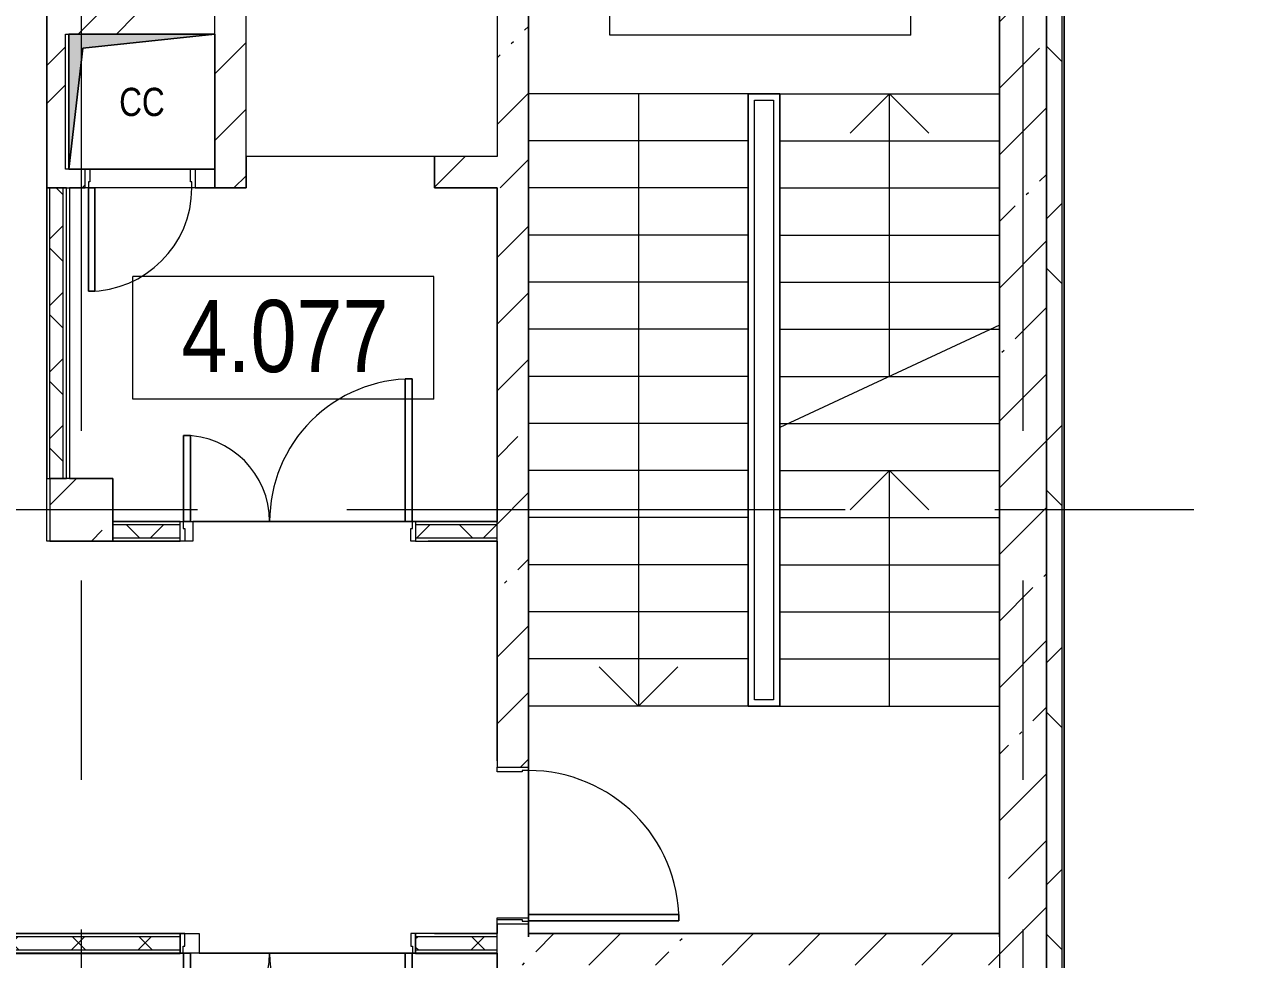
# Model space of a CAD drawing. Header units: millimetres. Extents: x 48966 to 294585, y -43515 to 30344.
# Drawn here: x 85571 to 93432, y 16654 to 22607 of the extents above; entities that cross this region are included whole.
import ezdxf

# ---------------------------------------------------------------- set-up
doc = ezdxf.new("R2010")
doc.units = ezdxf.units.MM
doc.linetypes.add('Осевые', pattern=[6350, 1270, -952.5, 3175, -952.5])
doc.linetypes.add('Сверху', pattern=[793.75, 476.25, -317.5])
for name, color, linetype, lineweight in [('Двери', 7, 'Continuous', 9), ('Каркас_Импост', 7, 'Continuous', 9), ('Контуры', 7, 'Continuous', 9), ('Линии подступенков-1', 7, 'Continuous', 9), ('Линии свеса', 7, 'Continuous', 9), ('Марки вырезов', 7, 'Continuous', 9), ('Марки помещений', 7, 'Continuous', 9), ('Обобщенные модели', 7, 'Continuous', 9), ('Обобщенные модели-1', 7, 'Continuous', 18), ('Общие ребра', 7, 'Continuous', 9), ('Оси-2', 7, 'Осевые', 9), ('Панель', 7, 'Continuous', 9), ('Перекрытия', 7, 'Continuous', 9), ('Сверху', 7, 'Сверху', 9), ('Стены-1', 7, 'Continuous', 18), ('Стрелки вверх', 7, 'Continuous', 9), ('Типовые аннотации', 7, 'Continuous', 9), ('Черная _1 сплошная', 7, 'Continuous', 9), ('Штриховка разреза-1', 7, 'Continuous', 9), ('Элементы узлов', 7, 'Continuous', 9)]:
    doc.layers.add(name, color=color, linetype=linetype, lineweight=lineweight)
doc.styles.add('Arial', font='Arial.ttf', dxfattribs={"width": 0.8, "height": 180})
doc.styles.add('Arial Narrow_1', font='Arial Narrow.ttf', dxfattribs={"height": 460})
pattern_1 = [(45, (0, 0), (-502.8943, 502.8943), []), (45, (0, 762), (-502.8943, 502.8943), [])]
pattern_2 = [(45, (0, 0), (-212.132, 212.132), []), (135, (0, 0), (-212.132, -212.132), [])]
pattern_3 = [(45, (0, 0), (-424.264, 424.264), [600, -100, 20, -100]), (45, (0, 424), (-424.264, 424.264), [])]

# ---------------------------------------------------------------- blocks, each defined once
blk = doc.blocks.new('Дверь - Полуторная_001 - ДВ20_21-15-6256128-План 4-го этажа на отм_ _8_400')
at = {"layer": 'Двери'}
for p, q in [((-729, -62.5), (-684, -62.5)), ((-729, -971.5), (-729, -62.5)), ((-684, -62.5), (-684, -971.5)), ((729, -62.5), (684, -62.5)), ((684, -62.5), (684, -611.5)), ((729, -611.5), (729, -62.5)), ((684, -611.5), (729, -611.5)), ((-684, -971.5), (-729, -971.5))]:
    blk.add_line(p, q, dxfattribs=at)
for centre, radius, start, end in [((-729, -62.5), 909, 270, 0), ((729, -62.5), 549, 180, 270)]:
    blk.add_arc(centre, radius, start, end, dxfattribs=at)
at = {"layer": 'Каркас_Импост'}
for p, q in [((-750, 62.5), (-720, 62.5)), ((-750, -62.5), (-750, 62.5)), ((-720, 62.5), (-720, -17.5)), ((720, 62.5), (750, 62.5)), ((720, -17.5), (720, 62.5)), ((750, 62.5), (750, -62.5)), ((-730, -62.5), (-750, -62.5)), ((-730, -17.5), (-730, -62.5)), ((-720, -17.5), (-730, -17.5)), ((730, -17.5), (720, -17.5)), ((730, -62.5), (730, -17.5)), ((750, -62.5), (730, -62.5))]:
    blk.add_line(p, q, dxfattribs=at)
at = {"layer": 'Панель'}
for p, q in [((-684, -62.5), (-729, -62.5)), ((-729, -62.5), (-729, -971.5)), ((-684, -971.5), (-684, -62.5)), ((684, -62.5), (729, -62.5)), ((684, -611.5), (684, -62.5)), ((729, -62.5), (729, -611.5)), ((729, -611.5), (684, -611.5)), ((-729, -971.5), (-684, -971.5))]:
    blk.add_line(p, q, dxfattribs=at)
blk = doc.blocks.new('Дверь - Полуторная_001 - ДВ3_21-15-6256085-План 4-го этажа на отм_ _8_400')
at = {"layer": 'Двери'}
for p, q in [((-684, 971.5), (-729, 971.5)), ((-729, 971.5), (-729, 62.5)), ((-684, 62.5), (-684, 971.5)), ((684, 62.5), (684, 611.5)), ((684, 611.5), (729, 611.5)), ((729, 611.5), (729, 62.5)), ((-729, 62.5), (-684, 62.5)), ((729, 62.5), (684, 62.5))]:
    blk.add_line(p, q, dxfattribs=at)
for centre, radius, start, end in [((-729, 62.5), 909, 360, 90), ((729, 62.5), 549, 90, 180)]:
    blk.add_arc(centre, radius, start, end, dxfattribs=at)
at = {"layer": 'Каркас_Импост'}
for p, q in [((-730, 62.5), (-750, 62.5)), ((-750, 62.5), (-750, -62.5)), ((-730, 17.5), (-730, 62.5)), ((-720, 17.5), (-730, 17.5)), ((-720, -62.5), (-720, 17.5)), ((730, 17.5), (720, 17.5)), ((720, 17.5), (720, -62.5)), ((750, 62.5), (730, 62.5)), ((730, 62.5), (730, 17.5)), ((750, -62.5), (750, 62.5)), ((-750, -62.5), (-720, -62.5)), ((720, -62.5), (750, -62.5))]:
    blk.add_line(p, q, dxfattribs=at)
at = {"layer": 'Панель'}
for p, q in [((-729, 971.5), (-684, 971.5)), ((-729, 62.5), (-729, 971.5)), ((-684, 971.5), (-684, 62.5)), ((684, 611.5), (684, 62.5)), ((729, 611.5), (684, 611.5)), ((729, 62.5), (729, 611.5)), ((-684, 62.5), (-729, 62.5)), ((684, 62.5), (729, 62.5))]:
    blk.add_line(p, q, dxfattribs=at)
blk = doc.blocks.new('Обобщенные модели 12 - Обобщенные модели 12-1067619-План 4-го этажа на отм_ _8_400')
at = {"layer": 'Обобщенные модели'}
h = blk.add_hatch(dxfattribs=at)
h.set_pattern_fill('FP_7', color=256, style=0, pattern_type=2)
h.set_pattern_definition([(45, (0, 0), (-493.914, 493.914), []), (45, (493.9, 0), (-493.914, 493.914), [873.125, -174.625, 6.706, -167.919])])
h.paths.add_polyline_path([(86131.6, 19317.1), (86131.6, 19717.1), (85731.6, 19717.1), (85731.6, 19317.1)], flags=0)
at = {"layer": 'Обобщенные модели-1'}
for p, q in [((86131.6, 19717.1), (85731.6, 19717.1)), ((85731.6, 19717.1), (85731.6, 19317.1)), ((86131.6, 19317.1), (86131.6, 19717.1)), ((85731.6, 19317.1), (86131.6, 19317.1))]:
    blk.add_line(p, q, dxfattribs=at)
blk = doc.blocks.new('170_ОтверстиеПрямоугольноеВертикальное - 170_ОтверстиеПрямоугольноеВертикальное-5689076-План 4-го этажа на отм_ _8_400')
at = {"layer": 'Обобщенные модели'}
for p, q in [((-465, -430), (-465, 430)), ((-465, 430), (465, 430)), ((465, 430), (465, -430)), ((465, -430), (-465, -430))]:
    blk.add_line(p, q, dxfattribs=at)
blk = doc.blocks.new('Дверь - Однопольная - ДВ1__21х10-7160092-План 4-го этажа на отм_ _8_400')
at = {"layer": 'Двери'}
for p, q in [((-479, -100), (-439, -100)), ((-479, -1058), (-479, -100)), ((-439, -100), (-439, -1058)), ((-439, -1058), (-479, -1058))]:
    blk.add_line(p, q, dxfattribs=at)
blk.add_arc((-479, -100), 958, 270, 0, dxfattribs=at)
at = {"layer": 'Каркас_Импост'}
for p, q in [((-500, 100), (-470, 100)), ((-500, -100), (-500, 100)), ((-470, 100), (-470, -60)), ((470, 100), (500, 100)), ((470, -60), (470, 100)), ((500, 100), (500, -100)), ((-480, -60), (-480, -100)), ((-470, -60), (-480, -60)), ((480, -60), (470, -60)), ((480, -100), (480, -60)), ((-480, -100), (-500, -100)), ((500, -100), (480, -100))]:
    blk.add_line(p, q, dxfattribs=at)
at = {"layer": 'Панель'}
for p, q in [((-439, -100), (-479, -100)), ((-479, -100), (-479, -1058)), ((-439, -1058), (-439, -100)), ((-479, -1058), (-439, -1058))]:
    blk.add_line(p, q, dxfattribs=at)
blk = doc.blocks.new('M_Дверь-Проем - 1200 x 2200 mm-4670835-План 4-го этажа на отм_ _8_400')
at = {"layer": 'Сверху'}
blk.add_line((-608.2, -100), (591.8, -100), dxfattribs=at)
blk = doc.blocks.new('Дверь - Однопольная без ручки - ДТ2__21х7-6241201-План 4-го этажа на отм_ _8_400')
at = {"layer": 'Двери'}
for p, q in [((-329, -60), (-289, -60)), ((-329, -718), (-329, -60)), ((-289, -60), (-289, -718)), ((-289, -718), (-329, -718))]:
    blk.add_line(p, q, dxfattribs=at)
blk.add_arc((-329, -60), 658, 270, 0, dxfattribs=at)
at = {"layer": 'Каркас_Импост'}
for p, q in [((-350, 60), (-320, 60)), ((-350, -60), (-350, 60)), ((-320, 60), (-320, -20)), ((320, 60), (350, 60)), ((320, -20), (320, 60)), ((350, 60), (350, -60)), ((-330, -60), (-350, -60)), ((-330, -20), (-330, -60)), ((-320, -20), (-330, -20)), ((330, -20), (320, -20)), ((330, -60), (330, -20)), ((350, -60), (330, -60))]:
    blk.add_line(p, q, dxfattribs=at)
at = {"layer": 'Панель'}
for p, q in [((-289, -60), (-329, -60)), ((-329, -60), (-329, -718)), ((-289, -718), (-289, -60)), ((-329, -718), (-289, -718))]:
    blk.add_line(p, q, dxfattribs=at)
blk = doc.blocks.new('Марка помещения_Р - Марка помещения-4575829-План 4-го этажа на отм_ _8_400')
at = {"layer": 'Марки помещений'}
for p, q in [((-4.79375, -1.95625), (-4.79375, 1.95625)), ((4.79375, 1.95625), (-4.79375, 1.95625)), ((4.79375, -1.95625), (4.79375, 1.95625)), ((4.79375, -1.95625), (-4.79375, -1.95625))]:
    blk.add_line(p, q, dxfattribs=at)

msp = doc.modelspace()

# ---------------------------------------------------------------- hatches: boundary and pattern name
at = {"layer": 'Штриховка разреза-1'}
h = msp.add_hatch(dxfattribs=at)
h.set_pattern_fill('FP_4', color=256, style=0, pattern_type=2)
h.set_pattern_definition(pattern_3)
h.paths.add_polyline_path([(86981.6, 21767.1), (86981.6, 23867.1), (86781.6, 23867.1), (86781.6, 21767.1)], flags=0)
h = msp.add_hatch(dxfattribs=at)
h.set_pattern_fill('FP_4', color=256, style=0, pattern_type=2)
h.set_pattern_definition(pattern_3)
h.paths.add_polyline_path([(88781.6, 21767.1), (88781.6, 23867.1), (88581.6, 23867.1), (88581.6, 21767.1)], flags=0)
h = msp.add_hatch(dxfattribs=at)
h.set_pattern_fill('FP_4', color=256, style=0, pattern_type=2)
h.set_pattern_definition(pattern_3)
h.paths.add_polyline_path([(91781.6, 13267.3), (92081.6, 13267.3), (92081.6, 23867.1), (91781.6, 23867.1), (91781.6, 15230.5)], flags=0)
h = msp.add_hatch(dxfattribs=at)
h.set_pattern_fill('FP_3', color=256, style=0, pattern_type=2)
h.set_pattern_definition([(45, (0, 0), (-707.107, 707.107), []), (135, (0, 0), (-707.107, -707.107), [])])
h.paths.add_polyline_path([(92081.6, 8367.1), (92181.6, 8367.1), (92181.6, 23717.1), (92081.6, 23717.1), (92081.6, 10737.4)], flags=0)
h = msp.add_hatch(dxfattribs=at)
h.set_pattern_fill('FP_2', color=256, style=0, pattern_type=2)
h.set_pattern_definition(pattern_1)
h.paths.add_polyline_path([(85713, 21567.1), (85831.6, 21567.1), (85831.6, 23567.1), (85711.6, 23567.1), (85713, 21687.1)], flags=0)
h = msp.add_hatch(dxfattribs=at)
h.set_pattern_fill('FP_4', color=256, style=0, pattern_type=2)
h.set_pattern_definition(pattern_3)
h.paths.add_polyline_path([(92081.6, 11567.1), (92081.6, 23567.1), (91781.6, 23567.1), (91781.6, 11567.1)], flags=0)
h = msp.add_hatch(dxfattribs=at)
h.set_pattern_fill('FP_4', color=256, style=0, pattern_type=2)
h.set_pattern_definition(pattern_3)
h.paths.add_polyline_path([(92081.6, 11867.1), (92081.6, 23567.1), (91781.6, 23567.1), (91781.6, 11867.1)], flags=0)
h = msp.add_hatch(dxfattribs=at)
h.set_pattern_fill('FP_2', color=256, style=0, pattern_type=2)
h.set_pattern_definition(pattern_1)
h.paths.add_polyline_path([(86781.6, 22547.1), (86781.6, 22667.1), (85831.6, 22667.1), (85831.6, 22547.1)], flags=0)
h = msp.add_hatch(dxfattribs=at)
h.set_pattern_fill('FP_4', color=256, style=0, pattern_type=2)
h.set_pattern_definition(pattern_3)
h.paths.add_polyline_path([(88181.6, 21567.1), (88781.6, 21567.1), (88781.6, 21767.1), (88181.6, 21767.1)], flags=0)
h.paths.add_polyline_path([(86781.6, 21567.1), (86981.6, 21567.1), (86981.6, 21767.1), (86781.6, 21767.1), (86781.6, 21687.1)], flags=0)
h = msp.add_hatch(dxfattribs=at)
h.set_pattern_fill('FP_2', color=256, style=0, pattern_type=2)
h.set_pattern_definition(pattern_1)
h.paths.add_polyline_path([(86656.6, 21567.1), (86781.6, 21567.1), (86781.6, 21687.1), (86656.6, 21687.1)], flags=0)
h.paths.add_polyline_path([(85836.6, 21567.1), (85956.6, 21567.1), (85956.6, 21687.1), (85831.6, 21687.1), (85831.6, 21567.1)], flags=0)
h = msp.add_hatch(dxfattribs=at)
h.set_pattern_fill('FP_5', color=256, style=0, pattern_type=2)
h.set_pattern_definition(pattern_2)
h.paths.add_polyline_path([(85816.6, 19717.1), (85816.6, 21567.1), (85731.6, 21567.1), (85731.6, 19717.1)], flags=0)
h = msp.add_hatch(dxfattribs=at)
h.set_pattern_fill('FP_4', color=256, style=0, pattern_type=2)
h.set_pattern_definition(pattern_3)
h.paths.add_polyline_path([(88701.6, 15358.5), (88781.6, 15358.5), (88781.6, 16877.1), (88581.6, 16877.1), (88581.6, 15358.5)], flags=0)
h.paths.add_polyline_path([(88781.6, 17877.1), (88781.6, 21567.1), (88581.6, 21567.1), (88581.6, 17877.1)], flags=0)
h = msp.add_hatch(dxfattribs=at)
h.set_pattern_fill('FP_5', color=256, style=0, pattern_type=2)
h.set_pattern_definition(pattern_2)
h.paths.add_polyline_path([(88581.6, 19337.1), (88581.6, 19422.1), (88061.6, 19422.1), (88061.6, 19337.1)], flags=0)
h.paths.add_polyline_path([(86131.6, 19337.1), (86561.6, 19337.1), (86561.6, 19422.1), (86131.6, 19422.1)], flags=0)
h = msp.add_hatch(dxfattribs=at)
h.set_pattern_fill('FP_5', color=256, style=0, pattern_type=2)
h.set_pattern_definition(pattern_2)
h.paths.add_polyline_path([(88061.6, 16712.1), (88581.6, 16712.1), (88581.6, 16797.1), (88061.6, 16797.1)], flags=0)
h.paths.add_polyline_path([(86561.6, 16712.1), (86561.6, 16797.1), (65731.6, 16797.1), (65731.6, 16712.1), (83922.9, 16712.1)], flags=0)
h = msp.add_hatch(dxfattribs=at)
h.set_pattern_fill('FP_4', color=256, style=0, pattern_type=2)
h.set_pattern_definition(pattern_3)
h.paths.add_polyline_path([(91781.6, 16617.1), (91781.6, 16817.1), (88781.6, 16817.1), (88781.6, 16617.1), (90405, 16617.1)], flags=0)
at = {"layer": 'Элементы узлов'}
msp.add_hatch(color=256, dxfattribs=at).paths.add_polyline_path([(85851.6, 21687.1), (85941.1, 22457.6), (86781.6, 22547.1), (85851.6, 22547.1), (85851.6, 21970.2)], flags=0)

# ---------------------------------------------------------------- linework, layer by layer
at = {"layer": 'Контуры'}
for p, q in [((88781.6, 23567.1), (88781.6, 22167.1)), ((88781.6, 23567.1), (88781.6, 22167.1)), ((88781.6, 23567.1), (88781.6, 22167.1)), ((91781.6, 22167.1), (91781.6, 23567.1)), ((91781.6, 22167.1), (91781.6, 23567.1)), ((91781.6, 22167.1), (91781.6, 23567.1)), ((90181.6, 22167.1), (88781.6, 22167.1)), ((90181.6, 22167.1), (88781.6, 22167.1)), ((90181.6, 22167.1), (88781.6, 22167.1)), ((90181.6, 22167.1), (88781.6, 22167.1)), ((88781.6, 22167.1), (88781.6, 18267.1)), ((88781.6, 22167.1), (88781.6, 18267.1)), ((88781.6, 22167.1), (88781.6, 18267.1)), ((88781.6, 22167.1), (88781.6, 18567.1)), ((90181.6, 22167.1), (90381.6, 22167.1)), ((90181.6, 22167.1), (90381.6, 22167.1)), ((90181.6, 22167.1), (90381.6, 22167.1)), ((90181.6, 22167.1), (90181.6, 18267.1)), ((90181.6, 22167.1), (90181.6, 18267.1)), ((90181.6, 22167.1), (90181.6, 18267.1)), ((90181.6, 22167.1), (90181.6, 18567.1)), ((90381.6, 18267.1), (90381.6, 22167.1)), ((90381.6, 18267.1), (90381.6, 22167.1)), ((90381.6, 18567.1), (90381.6, 22167.1)), ((91781.6, 18267.1), (91781.6, 22167.1)), ((91781.6, 18267.1), (91781.6, 22167.1)), ((91781.6, 18567.1), (91781.6, 22167.1)), ((91781.6, 18267.1), (91781.6, 20693.5)), ((90381.6, 18267.1), (90381.6, 20040.7)), ((88781.6, 18567.1), (88781.6, 16817.1)), ((90181.6, 18567.1), (88781.6, 18567.1)), ((90381.6, 18567.1), (91781.6, 18567.1)), ((91781.6, 16817.1), (91781.6, 18567.1)), ((88781.6, 18267.1), (88781.6, 16817.1)), ((88781.6, 18267.1), (88781.6, 16797.1)), ((88781.6, 18267.1), (88781.6, 16817.1)), ((90381.6, 18267.1), (90181.6, 18267.1)), ((90381.6, 18267.1), (90181.6, 18267.1)), ((90381.6, 18267.1), (90181.6, 18267.1)), ((90381.6, 18267.1), (91781.6, 18267.1)), ((90381.6, 18267.1), (91781.6, 18267.1)), ((90381.6, 18267.1), (91781.6, 18267.1)), ((91781.6, 16817.1), (91781.6, 18267.1)), ((91781.6, 16797.1), (91781.6, 18267.1)), ((91781.6, 16817.1), (91781.6, 18267.1)), ((88781.6, 16817.1), (91781.6, 16817.1))]:
    msp.add_line(p, q, dxfattribs=at)
at = {"layer": 'Линии подступенков-1'}
for p, q in [((90181.6, 22167.1), (88781.6, 22167.1)), ((90181.6, 22167.1), (88781.6, 22167.1)), ((90181.6, 22167.1), (88781.6, 22167.1)), ((90181.6, 22167.1), (88781.6, 22167.1)), ((90381.6, 22167.1), (91781.6, 22167.1)), ((90381.6, 22167.1), (91781.6, 22167.1)), ((90381.6, 22167.1), (91781.6, 22167.1)), ((90181.6, 21867.1), (88781.6, 21867.1)), ((90181.6, 21867.1), (88781.6, 21867.1)), ((90181.6, 21867.1), (88781.6, 21867.1)), ((90181.6, 21867.1), (88781.6, 21867.1)), ((90381.6, 21867.1), (91781.6, 21867.1)), ((90381.6, 21867.1), (91781.6, 21867.1)), ((90381.6, 21867.1), (91781.6, 21867.1)), ((90181.6, 21567.1), (88781.6, 21567.1)), ((90181.6, 21567.1), (88781.6, 21567.1)), ((90181.6, 21567.1), (88781.6, 21567.1)), ((90181.6, 21567.1), (88781.6, 21567.1)), ((90381.6, 21567.1), (91781.6, 21567.1)), ((90381.6, 21567.1), (91781.6, 21567.1)), ((90381.6, 21567.1), (91781.6, 21567.1)), ((90181.6, 21267.1), (88781.6, 21267.1)), ((90181.6, 21267.1), (88781.6, 21267.1)), ((90181.6, 21267.1), (88781.6, 21267.1)), ((90181.6, 21267.1), (88781.6, 21267.1)), ((90381.6, 21267.1), (91781.6, 21267.1)), ((90381.6, 21267.1), (91781.6, 21267.1)), ((90381.6, 21267.1), (91781.6, 21267.1)), ((90181.6, 20967.1), (88781.6, 20967.1)), ((90181.6, 20967.1), (88781.6, 20967.1)), ((90181.6, 20967.1), (88781.6, 20967.1)), ((90181.6, 20967.1), (88781.6, 20967.1)), ((90381.6, 20967.1), (91781.6, 20967.1)), ((90381.6, 20967.1), (91781.6, 20967.1)), ((90381.6, 20967.1), (91781.6, 20967.1)), ((90181.6, 20667.1), (88781.6, 20667.1)), ((90181.6, 20667.1), (88781.6, 20667.1)), ((90181.6, 20667.1), (88781.6, 20667.1)), ((90181.6, 20667.1), (88781.6, 20667.1)), ((90381.6, 20667.1), (91781.6, 20667.1)), ((90381.6, 20667.1), (91781.6, 20667.1)), ((90381.6, 20667.1), (91781.6, 20667.1)), ((91725, 20667.1), (91781.6, 20667.1)), ((90181.6, 20367.1), (88781.6, 20367.1)), ((90181.6, 20367.1), (88781.6, 20367.1)), ((90181.6, 20367.1), (88781.6, 20367.1)), ((90181.6, 20367.1), (88781.6, 20367.1)), ((90381.6, 20367.1), (91781.6, 20367.1)), ((90381.6, 20367.1), (91781.6, 20367.1)), ((90381.6, 20367.1), (91781.6, 20367.1)), ((91081.6, 20367.1), (91781.6, 20367.1)), ((90181.6, 20067.1), (88781.6, 20067.1)), ((90181.6, 20067.1), (88781.6, 20067.1)), ((90181.6, 20067.1), (88781.6, 20067.1)), ((90181.6, 20067.1), (88781.6, 20067.1)), ((90381.6, 20067.1), (91781.6, 20067.1)), ((90381.6, 20067.1), (91781.6, 20067.1)), ((90381.6, 20067.1), (91781.6, 20067.1)), ((90438.3, 20067.1), (91781.6, 20067.1)), ((90181.6, 19767.1), (88781.6, 19767.1)), ((90181.6, 19767.1), (88781.6, 19767.1)), ((90181.6, 19767.1), (88781.6, 19767.1)), ((90181.6, 19767.1), (88781.6, 19767.1)), ((90381.6, 19767.1), (91781.6, 19767.1)), ((90381.6, 19767.1), (91781.6, 19767.1)), ((90381.6, 19767.1), (91781.6, 19767.1)), ((90381.6, 19767.1), (91781.6, 19767.1)), ((90181.6, 19467.1), (88781.6, 19467.1)), ((90181.6, 19467.1), (88781.6, 19467.1)), ((90181.6, 19467.1), (88781.6, 19467.1)), ((90181.6, 19467.1), (88781.6, 19467.1)), ((90381.6, 19467.1), (91781.6, 19467.1)), ((90381.6, 19467.1), (91781.6, 19467.1)), ((90381.6, 19467.1), (91781.6, 19467.1)), ((90381.6, 19467.1), (91781.6, 19467.1)), ((90181.6, 19167.1), (88781.6, 19167.1)), ((90181.6, 19167.1), (88781.6, 19167.1)), ((90181.6, 19167.1), (88781.6, 19167.1)), ((90181.6, 19167.1), (88781.6, 19167.1)), ((90381.6, 19167.1), (91781.6, 19167.1)), ((90381.6, 19167.1), (91781.6, 19167.1)), ((90381.6, 19167.1), (91781.6, 19167.1)), ((90381.6, 19167.1), (91781.6, 19167.1)), ((90181.6, 18867.1), (88781.6, 18867.1)), ((90181.6, 18867.1), (88781.6, 18867.1)), ((90181.6, 18867.1), (88781.6, 18867.1)), ((90181.6, 18867.1), (88781.6, 18867.1)), ((90381.6, 18867.1), (91781.6, 18867.1)), ((90381.6, 18867.1), (91781.6, 18867.1)), ((90381.6, 18867.1), (91781.6, 18867.1)), ((90381.6, 18867.1), (91781.6, 18867.1)), ((90181.6, 18567.1), (88781.6, 18567.1)), ((90181.6, 18567.1), (88781.6, 18567.1)), ((90181.6, 18567.1), (88781.6, 18567.1)), ((90181.6, 18567.1), (88781.6, 18567.1)), ((90381.6, 18567.1), (91781.6, 18567.1)), ((90381.6, 18567.1), (91781.6, 18567.1)), ((90381.6, 18567.1), (91781.6, 18567.1)), ((90381.6, 18567.1), (91781.6, 18567.1)), ((90181.6, 18267.1), (88781.6, 18267.1)), ((90181.6, 18267.1), (88781.6, 18267.1)), ((90181.6, 18267.1), (88781.6, 18267.1)), ((90381.6, 18267.1), (91781.6, 18267.1)), ((90381.6, 18267.1), (91781.6, 18267.1)), ((90381.6, 18267.1), (91781.6, 18267.1))]:
    msp.add_line(p, q, dxfattribs=at)
at = {"layer": 'Линии свеса'}
for p, q in [((90181.6, 21867.1), (88781.6, 21867.1)), ((90181.6, 21867.1), (88781.6, 21867.1)), ((90181.6, 21867.1), (88781.6, 21867.1)), ((90181.6, 21867.1), (88781.6, 21867.1)), ((90381.6, 21867.1), (91781.6, 21867.1)), ((90381.6, 21867.1), (91781.6, 21867.1)), ((90381.6, 21867.1), (91781.6, 21867.1)), ((90181.6, 21567.1), (88781.6, 21567.1)), ((90181.6, 21567.1), (88781.6, 21567.1)), ((90181.6, 21567.1), (88781.6, 21567.1)), ((90181.6, 21567.1), (88781.6, 21567.1)), ((90381.6, 21567.1), (91781.6, 21567.1)), ((90381.6, 21567.1), (91781.6, 21567.1)), ((90381.6, 21567.1), (91781.6, 21567.1)), ((90181.6, 21267.1), (88781.6, 21267.1)), ((90181.6, 21267.1), (88781.6, 21267.1)), ((90181.6, 21267.1), (88781.6, 21267.1)), ((90181.6, 21267.1), (88781.6, 21267.1)), ((90381.6, 21267.1), (91781.6, 21267.1)), ((90381.6, 21267.1), (91781.6, 21267.1)), ((90381.6, 21267.1), (91781.6, 21267.1)), ((90181.6, 20967.1), (88781.6, 20967.1)), ((90181.6, 20967.1), (88781.6, 20967.1)), ((90181.6, 20967.1), (88781.6, 20967.1)), ((90181.6, 20967.1), (88781.6, 20967.1)), ((90381.6, 20967.1), (91781.6, 20967.1)), ((90381.6, 20967.1), (91781.6, 20967.1)), ((90381.6, 20967.1), (91781.6, 20967.1)), ((90181.6, 20667.1), (88781.6, 20667.1)), ((90181.6, 20667.1), (88781.6, 20667.1)), ((90181.6, 20667.1), (88781.6, 20667.1)), ((90181.6, 20667.1), (88781.6, 20667.1)), ((90381.6, 20667.1), (91781.6, 20667.1)), ((90381.6, 20667.1), (91781.6, 20667.1)), ((90381.6, 20667.1), (91781.6, 20667.1)), ((91725, 20667.1), (91781.6, 20667.1)), ((90181.6, 20367.1), (88781.6, 20367.1)), ((90181.6, 20367.1), (88781.6, 20367.1)), ((90181.6, 20367.1), (88781.6, 20367.1)), ((90181.6, 20367.1), (88781.6, 20367.1)), ((90381.6, 20367.1), (91781.6, 20367.1)), ((90381.6, 20367.1), (91781.6, 20367.1)), ((90381.6, 20367.1), (91781.6, 20367.1)), ((91081.6, 20367.1), (91781.6, 20367.1)), ((90181.6, 20067.1), (88781.6, 20067.1)), ((90181.6, 20067.1), (88781.6, 20067.1)), ((90181.6, 20067.1), (88781.6, 20067.1)), ((90181.6, 20067.1), (88781.6, 20067.1)), ((90381.6, 20067.1), (91781.6, 20067.1)), ((90381.6, 20067.1), (91781.6, 20067.1)), ((90381.6, 20067.1), (91781.6, 20067.1)), ((90438.3, 20067.1), (91781.6, 20067.1)), ((90181.6, 19767.1), (88781.6, 19767.1)), ((90181.6, 19767.1), (88781.6, 19767.1)), ((90181.6, 19767.1), (88781.6, 19767.1)), ((90181.6, 19767.1), (88781.6, 19767.1)), ((90381.6, 19767.1), (91781.6, 19767.1)), ((90381.6, 19767.1), (91781.6, 19767.1)), ((90381.6, 19767.1), (91781.6, 19767.1)), ((90381.6, 19767.1), (91781.6, 19767.1)), ((90181.6, 19467.1), (88781.6, 19467.1)), ((90181.6, 19467.1), (88781.6, 19467.1)), ((90181.6, 19467.1), (88781.6, 19467.1)), ((90181.6, 19467.1), (88781.6, 19467.1)), ((90381.6, 19467.1), (91781.6, 19467.1)), ((90381.6, 19467.1), (91781.6, 19467.1)), ((90381.6, 19467.1), (91781.6, 19467.1)), ((90381.6, 19467.1), (91781.6, 19467.1)), ((90181.6, 19167.1), (88781.6, 19167.1)), ((90181.6, 19167.1), (88781.6, 19167.1)), ((90181.6, 19167.1), (88781.6, 19167.1)), ((90181.6, 19167.1), (88781.6, 19167.1)), ((90381.6, 19167.1), (91781.6, 19167.1)), ((90381.6, 19167.1), (91781.6, 19167.1)), ((90381.6, 19167.1), (91781.6, 19167.1)), ((90381.6, 19167.1), (91781.6, 19167.1)), ((90181.6, 18867.1), (88781.6, 18867.1)), ((90181.6, 18867.1), (88781.6, 18867.1)), ((90181.6, 18867.1), (88781.6, 18867.1)), ((90181.6, 18867.1), (88781.6, 18867.1)), ((90381.6, 18867.1), (91781.6, 18867.1)), ((90381.6, 18867.1), (91781.6, 18867.1)), ((90381.6, 18867.1), (91781.6, 18867.1)), ((90381.6, 18867.1), (91781.6, 18867.1)), ((90181.6, 18567.1), (88781.6, 18567.1)), ((90181.6, 18567.1), (88781.6, 18567.1)), ((90181.6, 18567.1), (88781.6, 18567.1)), ((90381.6, 18567.1), (91781.6, 18567.1)), ((90381.6, 18567.1), (91781.6, 18567.1)), ((90381.6, 18567.1), (91781.6, 18567.1))]:
    msp.add_line(p, q, dxfattribs=at)
at = {"layer": 'Марки вырезов'}
msp.add_line((91781.6, 20693.5), (90381.6, 20040.7), dxfattribs=at)
at = {"layer": 'Общие ребра'}
for p, q in [((92181.6, 8367.1), (92181.6, 23717.1)), ((92194.1, 8367.1), (92194.1, 23717.1)), ((86781.6, 22547.1), (86781.6, 22667.1)), ((86781.6, 21567.1), (86781.6, 21687.1)), ((86781.6, 21687.1), (86781.6, 21567.1)), ((85731.6, 19717.1), (85731.6, 21567.1)), ((85816.6, 19717.1), (85816.6, 21567.1)), ((85836.6, 21567.1), (85956.6, 21567.1)), ((86656.6, 21567.1), (86781.6, 21567.1)), ((86781.6, 21567.1), (86981.6, 21567.1)), ((88181.6, 21567.1), (88581.6, 21567.1)), ((88781.6, 17877.1), (88781.6, 21567.1)), ((86561.6, 19422.1), (86131.6, 19422.1)), ((86561.6, 19442.1), (86133.6, 19442.1)), ((88581.6, 19442.1), (88061.6, 19442.1)), ((88581.6, 19422.1), (88061.6, 19422.1)), ((88581.6, 19422.1), (88581.6, 19442.1)), ((88581.6, 19337.1), (88581.6, 19422.1)), ((86561.6, 19337.1), (86131.6, 19337.1)), ((86131.6, 19317.1), (86561.6, 19317.1)), ((88581.6, 19337.1), (88061.6, 19337.1)), ((88061.6, 19317.1), (88579.6, 19317.1)), ((88581.6, 19317.1), (88581.6, 19337.1)), ((88581.6, 19317.1), (88581.6, 17877.1)), ((88581.6, 16877.1), (88581.6, 16819.1)), ((88781.6, 16817.1), (88781.6, 16877.1)), ((86561.6, 16817.1), (65731.6, 16817.1)), ((86561.6, 16797.1), (65731.6, 16797.1)), ((88581.6, 16817.1), (88061.6, 16817.1)), ((88581.6, 16797.1), (88061.6, 16797.1)), ((88581.6, 16797.1), (88581.6, 16817.1)), ((88581.6, 16712.1), (88581.6, 16797.1)), ((86561.6, 16712.1), (65731.6, 16712.1)), ((65856.6, 16692.1), (86561.6, 16692.1)), ((86561.6, 16692.1), (65856.6, 16692.1)), ((88581.6, 16712.1), (88061.6, 16712.1)), ((88061.6, 16692.1), (88579.6, 16692.1)), ((88579.6, 16692.1), (88061.6, 16692.1)), ((88581.6, 16692.1), (88581.6, 16712.1))]:
    msp.add_line(p, q, dxfattribs=at)
at = {"layer": 'Оси-2'}
for p, q in [((85931.6, 25417.1), (85931.6, -41737.8)), ((91931.6, 25417.1), (91931.6, -41737.8)), ((150171.6, 19517.1), (50565.6, 19517.1))]:
    msp.add_line(p, q, dxfattribs=at)
at = {"layer": 'Перекрытия'}
for p, q in [((85711.6, 19317.1), (85711.6, 23867.1)), ((92081.6, 13117.3), (92081.6, 23867.1)), ((86981.6, 21767.1), (86981.6, 23567.1)), ((88581.6, 23567.1), (88581.6, 21767.1)), ((88781.6, 17937.1), (88781.6, 23567.1)), ((91781.6, 23567.1), (91781.6, 17997.1)), ((88581.6, 21767.1), (86981.6, 21767.1)), ((88181.6, 21767.1), (86981.6, 21767.1)), ((86981.6, 21767.1), (86981.6, 21567.1)), ((88181.6, 21567.1), (88181.6, 21767.1)), ((86981.6, 21567.1), (85856.6, 21567.1)), ((85856.6, 21567.1), (85856.6, 19717.1)), ((88581.6, 21567.1), (88181.6, 21567.1)), ((88581.6, 19442.1), (88581.6, 21567.1)), ((85856.6, 19717.1), (86131.6, 19717.1)), ((86131.6, 19717.1), (86131.6, 19442.1)), ((86131.6, 19442.1), (88581.6, 19442.1)), ((88141.6, 19442.1), (86641.6, 19442.1)), ((86641.6, 19442.1), (86641.6, 19317.1)), ((86641.6, 19317.1), (85711.6, 19317.1)), ((88581.6, 19317.1), (88141.6, 19317.1)), ((88581.6, 17917.1), (88581.6, 19317.1)), ((88781.6, 16797.1), (88781.6, 17937.1)), ((91781.6, 17997.1), (91781.6, 16797.1)), ((88781.6, 16917.1), (88781.6, 17917.1)), ((88581.6, 16817.1), (88581.6, 16917.1)), ((88581.6, 16917.1), (88781.6, 16917.1)), ((65731.6, 16817.1), (86681.6, 16817.1)), ((86681.6, 16817.1), (86681.6, 16692.1)), ((88181.6, 16817.1), (88581.6, 16817.1)), ((88581.6, 16692.1), (65856.6, 16692.1)), ((86681.6, 16692.1), (88181.6, 16692.1)), ((88581.6, 15117.1), (88581.6, 16692.1))]:
    msp.add_line(p, q, dxfattribs=at)
at = {"layer": 'Стены-1'}
for p, q in [((92195.6, 8367.1), (92195.6, 23717.1)), ((85711.6, 23567.1), (85711.6, 21567.1)), ((86981.6, 21767.1), (86981.6, 23567.1)), ((88581.6, 23567.1), (88581.6, 21767.1)), ((88781.6, 21767.1), (88781.6, 23567.1)), ((91779.6, 23565.1), (91779.6, 20692.6)), ((91781.6, 23567.1), (91781.6, 13267.3)), ((91781.6, 23567.1), (91781.6, 16817.1)), ((91781.6, 23567.1), (91781.6, 16817.1)), ((91781.6, 16819.1), (91781.6, 23567.1)), ((92081.6, 13267.3), (92081.6, 23567.1)), ((92081.6, 11867.1), (92081.6, 23567.1)), ((92081.6, 11867.1), (92081.6, 23567.1)), ((92081.6, 23565.1), (92081.6, 8367.1)), ((92081.6, 23565.1), (92081.6, 8367.1)), ((92083.6, 8669.1), (92083.6, 23565.1)), ((85831.6, 21687.1), (85831.6, 22547.1)), ((85831.6, 22547.1), (86781.6, 22547.1)), ((86781.6, 22547.1), (86781.6, 21767.1)), ((86781.6, 21767.1), (86781.6, 21687.1)), ((86981.6, 21567.1), (86981.6, 21767.1)), ((88581.6, 21767.1), (88181.6, 21767.1)), ((88181.6, 21767.1), (88181.6, 21567.1)), ((88781.6, 21567.1), (88781.6, 21767.1)), ((85956.6, 21687.1), (85831.6, 21687.1)), ((85956.6, 21567.1), (85956.6, 21687.1)), ((86781.6, 21687.1), (86656.6, 21687.1)), ((86656.6, 21687.1), (86656.6, 21567.1)), ((85711.6, 21567.1), (85711.6, 19717.1)), ((85836.6, 21567.1), (85711.6, 21567.1)), ((85713, 21567.1), (85831.6, 21567.1)), ((85831.6, 21567.1), (85836.6, 21567.1)), ((85836.6, 19717.1), (85836.6, 21567.1)), ((88581.6, 21567.1), (88581.6, 19442.1)), ((91779.6, 20667.1), (91779.6, 16819.1)), ((85711.6, 19717.1), (85836.6, 19717.1)), ((86133.6, 19442.1), (86131.6, 19442.1)), ((86131.6, 19442.1), (86131.6, 19317.1)), ((86561.6, 19317.1), (86561.6, 19442.1)), ((88061.6, 19442.1), (88061.6, 19317.1)), ((88579.6, 19317.1), (88581.6, 19317.1)), ((88581.6, 17877.1), (88781.6, 17877.1)), ((88781.6, 16877.1), (88581.6, 16877.1)), ((86561.6, 16692.1), (86561.6, 16817.1)), ((88061.6, 16817.1), (88061.6, 16692.1)), ((88581.6, 16819.1), (88581.6, 16817.1)), ((91781.6, 16817.1), (88781.6, 16817.1)), ((65858.6, 16690.1), (86561.6, 16690.1)), ((86561.6, 16690.1), (86561.6, 16692.1)), ((88061.6, 16692.1), (88061.6, 16690.1)), ((88061.6, 16690.1), (88579.6, 16690.1)), ((88579.6, 16692.1), (88581.6, 16692.1)), ((88581.6, 16692.1), (88581.6, 15358.5))]:
    msp.add_line(p, q, dxfattribs=at)
at = {"layer": 'Стрелки вверх'}
for p, q in [((89481.6, 22167.1), (89481.6, 21867.1)), ((91081.6, 22167.1), (90831.6, 21917.1)), ((91081.6, 21867.1), (91081.6, 22167.1)), ((91081.6, 22167.1), (91331.6, 21917.1)), ((89481.6, 21867.1), (89481.6, 21567.1)), ((91081.6, 21567.1), (91081.6, 21867.1)), ((89481.6, 21567.1), (89481.6, 21267.1)), ((91081.6, 21267.1), (91081.6, 21567.1)), ((89481.6, 21267.1), (89481.6, 20967.1)), ((91081.6, 20967.1), (91081.6, 21267.1)), ((89481.6, 20967.1), (89481.6, 20667.1)), ((91081.6, 20667.1), (91081.6, 20967.1)), ((89481.6, 20667.1), (89481.6, 20367.1)), ((91081.6, 20367.1), (91081.6, 20667.1)), ((89481.6, 20367.1), (89481.6, 20067.1)), ((89481.6, 20067.1), (89481.6, 19767.1)), ((89481.6, 19767.1), (89481.6, 19467.1)), ((91081.6, 19767.1), (90831.6, 19517.1)), ((91081.6, 19467.1), (91081.6, 19767.1)), ((91081.6, 19767.1), (91331.6, 19517.1)), ((89481.6, 19467.1), (89481.6, 19167.1)), ((91081.6, 19167.1), (91081.6, 19467.1)), ((89481.6, 19167.1), (89481.6, 18867.1)), ((91081.6, 18867.1), (91081.6, 19167.1)), ((89481.6, 18867.1), (89481.6, 18567.1)), ((91081.6, 18567.1), (91081.6, 18867.1)), ((89481.6, 18567.1), (89481.6, 18267.1)), ((91081.6, 18267.1), (91081.6, 18567.1)), ((89481.6, 18267.1), (89231.6, 18517.1)), ((89481.6, 18267.1), (89731.6, 18517.1))]:
    msp.add_line(p, q, dxfattribs=at)
at = {"layer": 'Черная _1 сплошная'}
for p, q in [((90381.6, 22167.1), (90181.6, 22167.1)), ((90181.6, 22167.1), (90181.6, 18267.1)), ((90181.6, 22167.1), (90381.6, 22167.1)), ((90181.6, 18267.1), (90181.6, 22167.1)), ((90181.6, 18317.1), (90181.6, 22137.1)), ((90221.6, 18307.1), (90221.6, 22127.1)), ((90221.6, 22127.1), (90341.6, 22127.1)), ((90341.6, 22127.1), (90341.6, 18307.1)), ((90381.6, 18267.1), (90381.6, 22167.1)), ((90381.6, 22167.1), (90381.6, 18267.1)), ((90381.6, 22137.1), (90381.6, 18317.1)), ((90181.6, 18267.1), (90381.6, 18267.1)), ((90381.6, 18267.1), (90181.6, 18267.1)), ((90341.6, 18307.1), (90221.6, 18307.1))]:
    msp.add_line(p, q, dxfattribs=at)
at = {"layer": 'Элементы узлов'}
for p, q in [((86781.6, 22547.1), (85851.6, 22547.1)), ((85851.6, 22547.1), (85851.6, 21687.1)), ((86781.6, 22547.1), (85941.1, 22457.6)), ((85941.1, 22457.6), (86781.6, 22547.1)), ((86781.6, 21687.1), (86781.6, 22547.1)), ((85941.1, 22457.6), (85851.6, 21687.1)), ((85851.6, 21687.1), (85941.1, 22457.6)), ((85851.6, 21687.1), (86781.6, 21687.1))]:
    msp.add_line(p, q, dxfattribs=at)

# ---------------------------------------------------------------- block references
at = {"layer": 'Двери'}
for name, p, rotation in [('M_Дверь-Проем - 1200 x 2200 mm-4670835-План 4-го этажа на отм_ _8_400', (87573.4, 21667.1), 180), ('Дверь - Полуторная_001 - ДВ20_21-15-6256128-План 4-го этажа на отм_ _8_400', (87311.6, 19379.6), 180), ('Дверь - Однопольная - ДВ1__21х10-7160092-План 4-го этажа на отм_ _8_400', (88681.6, 17377.1), 89.99999999999984), ('Дверь - Полуторная_001 - ДВ3_21-15-6256085-План 4-го этажа на отм_ _8_400', (87311.6, 16754.6), 180)]:
    msp.add_blockref(name, p, dxfattribs=dict(at, rotation=rotation))
msp.add_blockref('Дверь - Однопольная без ручки - ДТ2__21х7-6241201-План 4-го этажа на отм_ _8_400', (86306.6, 21627.1), dxfattribs=at)
at = {"layer": 'Марки помещений', "xscale": 199.9999999999999, "yscale": 199.9999999999999, "zscale": 199.9999999999999}
for p in [(90258.5, 22930.6), (87218.3, 20612)]:
    msp.add_blockref('Марка помещения_Р - Марка помещения-4575829-План 4-го этажа на отм_ _8_400', p, dxfattribs=at)
at = {"layer": 'Обобщенные модели'}
msp.add_blockref('Обобщенные модели 12 - Обобщенные модели 12-1067619-План 4-го этажа на отм_ _8_400', (0, 0), dxfattribs=at)
at = {"layer": 'Элементы узлов'}
msp.add_blockref('170_ОтверстиеПрямоугольноеВертикальное - 170_ОтверстиеПрямоугольноеВертикальное-5689076-План 4-го этажа на отм_ _8_400', (86316.6, 22117.1), dxfattribs=at)

# ---------------------------------------------------------------- texts
at = {"layer": 'Марки помещений', "insert": (86570.4, 20853.9), "char_height": 460, "width": 1587.341, "attachment_point": 1, "style": 'Arial Narrow_1'}
msp.add_mtext('4.077', dxfattribs=at)
at = {"layer": 'Типовые аннотации', "insert": (86172.8, 22205.1), "char_height": 180, "width": 359.156, "attachment_point": 1, "style": 'Arial'}
msp.add_mtext('СС', dxfattribs=at)

doc.saveas('drawing.dxf')
